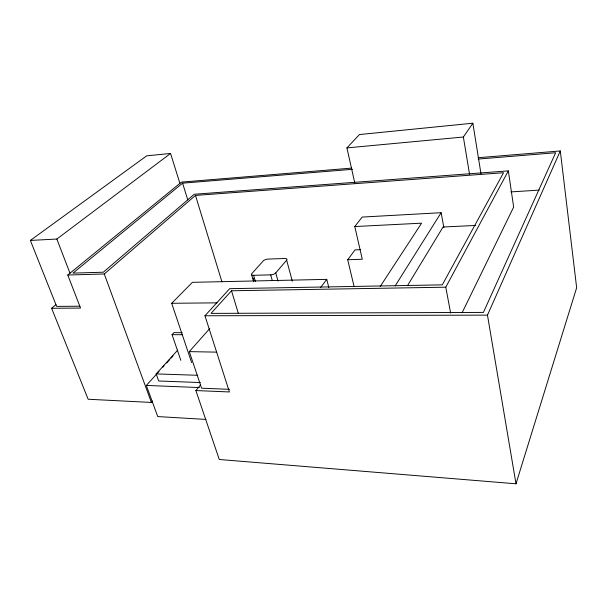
<?xml version="1.0" encoding="UTF-8"?>
<svg xmlns="http://www.w3.org/2000/svg" width="607" height="607" viewBox="0 0 607 607"><rect width="100%" height="100%" fill="white"/><g stroke="black" fill="none" stroke-linecap="round" stroke-linejoin="round"><path stroke-width="0.91" d="M200.621 384.8L195.879 390.544L219.279 459.484L515.996 483.794L576.65 287.726L560.307 150.953L478.119 157.714M515.996 483.794L487.474 315.132L560.307 150.953M462.117 312.749L513.659 207.086L508.347 170.886L194.248 194.255L103.342 272.209L72.961 273.112L182.578 183.162L352.584 169.3M450.66 313.121L445.773 287.194L508.347 170.886M407.479 285.685L443.064 227.01L475.691 225.447M395.149 285.943L441.13 212.7L362.167 217.071L354.776 226.548L362.288 259.257L347.712 259.735L354.056 286.458M380.225 286.474L421.577 223.179L354.776 226.548M469.56 174.292L463.361 137.023L472.861 123.206L359.45 134.549L346.916 147.903L354.769 182.897M347.712 259.735L355.049 249.887L360.437 249.682M320.496 287.642L326.756 279.364L192.404 282.331L171.69 303.288L191.66 362.607M253.62 275.29L270.692 274.857A3.915 1.601 -15.5 0 0 275.745 272.9L286.656 260.16A3.824 1.525 -15.1 0 0 284.797 258.499L268.082 259.075A3.786 1.495 -15.6 0 0 263.203 260.942L251.905 273.529A3.877 1.563 -16 0 0 253.62 275.29L255.456 281.656M55.95 304.615L51.61 308.28L88.152 399.247L151.401 402.441L152.645 401.022M229.514 389.337L201.585 388.199L189.301 351.62L209.794 328.493M200.393 382.554L158.7 380.999L156.166 373.912L177.722 350.125M445.773 287.194L231.51 290.776L211.008 313.387L483.407 312.408L555.648 152.744L478.202 159.057M205.955 419.422L157.744 416.577L146.34 385.43L159.034 371.408M162.843 367.205L164.11 365.801M166.644 363.001L169.823 359.496M171.091 358.092L172.995 355.99M195.879 390.544L229.408 391.955L204.954 315.761L229.681 288.674L442.283 284.858L503.544 172.729L195.477 195.416L104.283 273.977L67.764 275.024L80.526 308.068L51.61 308.28M180.848 360.353L172.054 334.639L173.943 332.621L182.146 332.689M67.764 275.024L181.463 182.108L351.521 168.124M79.889 306.201L56.648 306.398L30.35 240.425L56.853 239.044L170.559 153.45L179.907 183.382M30.35 240.425L146.682 155.84L170.559 153.45M346.916 147.903L463.361 137.023M510.919 191.911L539.259 190.105M171.69 303.288L217.063 302.84M204.954 315.761L487.474 315.132M172.054 334.639L182.108 334.73M189.301 351.62L216.661 352.143M156.166 373.912L197.738 375.285M146.34 385.43L199.407 387.57M56.853 239.044L69.987 273.203M104.283 273.977L151.401 402.441M182.578 183.162L187.791 199.923M195.477 195.416L221.934 281.815M231.51 290.776L238.331 313.333M253.21 278.059L253.999 280.768M251.548 274.523L253.643 281.762M270.692 274.857L272.217 280.313M275.745 272.9L278.014 281.079M286.656 260.16L292.301 281.132M326.756 279.364L328.812 287.574M441.13 212.7L443.869 227.595M472.861 123.206L480.964 173.708"/></g></svg>
